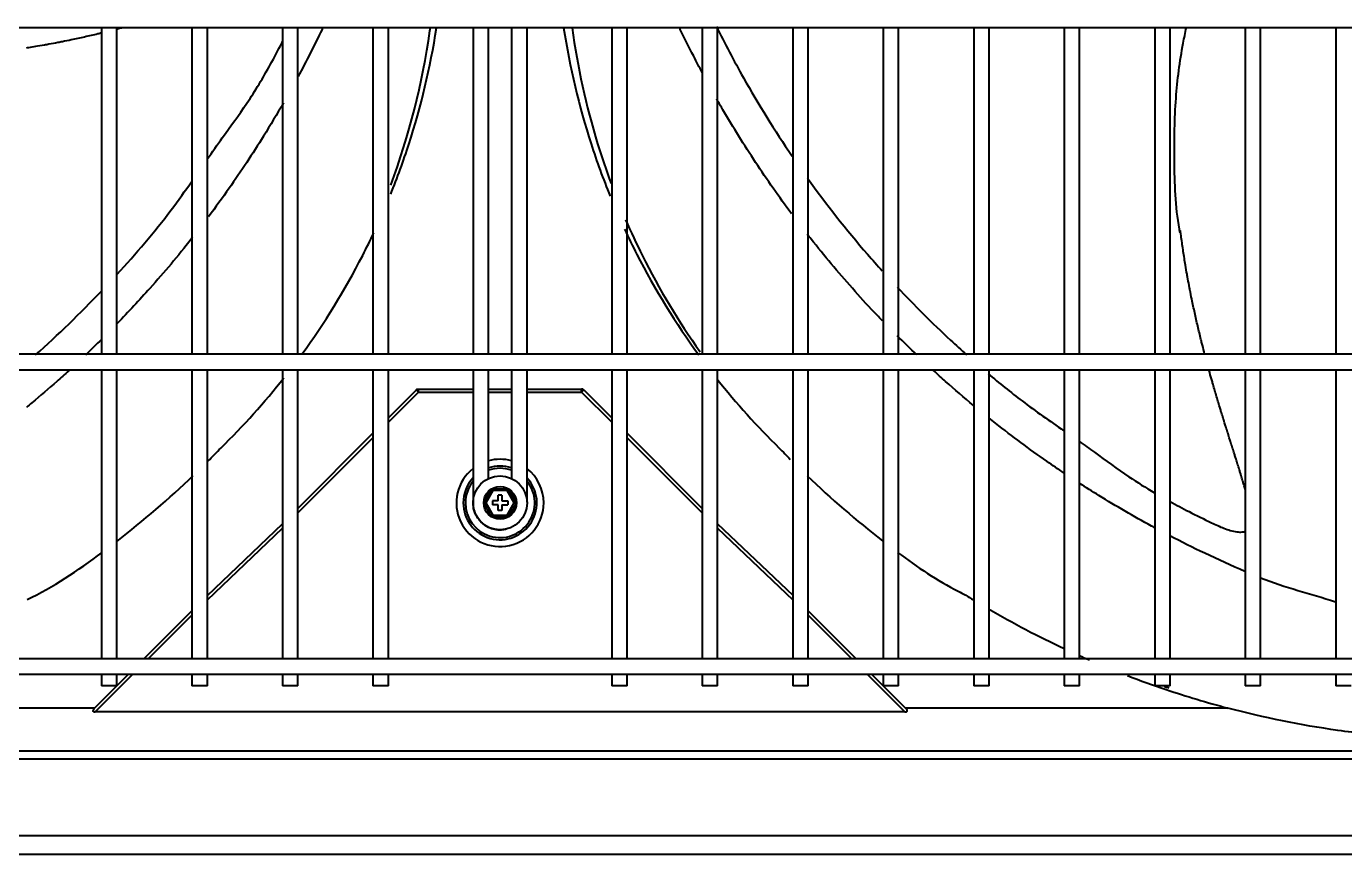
# Model space of a CAD drawing. Extents: x 58467 to 79089, y -33726 to -17391.
# Drawn here: x 72324.91 to 72359.13, y -20029.97 to -20008.47 of the extents above; entities that cross this region are included whole.
import ezdxf

# ---------------------------------------------------------------- set-up
doc = ezdxf.new("R2010")
doc.units = 0
doc.header["$LTSCALE"] = 100
doc.layers.add('+ENTE-ST-DOSEME USTU KONDDRENAJ', color=110, linetype='DOSEMEUSTUKONDENSDRENAJ_LINE', lineweight=40)
doc.linetypes.add('DOSEMEUSTUKONDENSDRENAJ_LINE', pattern='A,300,-40,["CD",Standard,S=15,R=0,X=-35,Y=-7.5],0', length=340)

# ---------------------------------------------------------------- blocks, each defined once
blk = doc.blocks.new('MAGAZA')
at = {"color": 3}
for p, q in [((54065.897, -32709.586, -3.539), (54184.259, -32709.586, -3.539)), ((54114.662, -32709.585, -3.539), (54114.662, -32718.064, -3.539)), ((54115.062, -32718.064, -3.539), (54115.062, -32709.585, -3.539)), ((54117.012, -32709.585, -3.539), (54117.012, -32718.064, -3.539)), ((54117.412, -32718.064, -3.539), (54117.412, -32709.585, -3.539)), ((54119.362, -32709.585, -3.539), (54119.362, -32718.064, -3.539)), ((54119.762, -32718.064, -3.539), (54119.762, -32709.585, -3.539)), ((54121.711, -32709.585, -3.539), (54121.711, -32718.064, -3.539)), ((54122.111, -32718.064, -3.539), (54122.111, -32709.585, -3.539)), ((54124.311, -32709.586, -3.539), (54124.311, -32718.065, -3.539)), ((54124.711, -32718.065, -3.539), (54124.711, -32709.586, -3.539)), ((54125.311, -32709.586, -3.539), (54125.311, -32718.064, -3.539)), ((54125.711, -32718.064, -3.539), (54125.711, -32709.586, -3.539)), ((54127.91, -32709.585, -3.539), (54127.91, -32718.064, -3.539)), ((54128.31, -32718.064, -3.539), (54128.31, -32709.585, -3.539)), ((54130.26, -32709.585, -3.539), (54130.26, -32718.064, -3.539)), ((54130.66, -32718.064, -3.539), (54130.66, -32709.585, -3.539)), ((54132.61, -32709.585, -3.539), (54132.61, -32718.064, -3.539)), ((54133.01, -32718.064, -3.539), (54133.01, -32709.585, -3.539)), ((54134.959, -32709.585, -3.539), (54134.959, -32718.064, -3.539)), ((54135.359, -32718.064, -3.539), (54135.359, -32709.585, -3.539)), ((54137.309, -32709.585, -3.539), (54137.309, -32718.064, -3.539)), ((54137.709, -32718.064, -3.539), (54137.709, -32709.585, -3.539)), ((54139.658, -32709.585, -3.539), (54139.658, -32718.064, -3.539)), ((54140.058, -32718.064, -3.539), (54140.058, -32709.585, -3.539)), ((54142.008, -32709.585, -3.539), (54142.008, -32718.064, -3.539)), ((54142.408, -32718.064, -3.539), (54142.408, -32709.585, -3.539)), ((54144.358, -32709.585, -3.539), (54144.358, -32718.064, -3.539)), ((54144.758, -32718.064, -3.539), (54144.758, -32709.585, -3.539)), ((54146.707, -32709.585, -3.539), (54146.707, -32718.064, -3.539)), ((54184.259, -32718.065, -3.539), (54065.897, -32718.065, -3.539)), ((54065.897, -32718.465, -3.539), (54184.259, -32718.465, -3.539)), ((54114.662, -32718.464, -3.539), (54114.662, -32725.969, -3.539)), ((54115.062, -32725.969, -3.539), (54115.062, -32718.464, -3.539)), ((54117.012, -32718.464, -3.539), (54117.012, -32725.969, -3.539)), ((54117.412, -32725.969, -3.539), (54117.412, -32718.464, -3.539)), ((54119.362, -32718.464, -3.539), (54119.362, -32725.969, -3.539)), ((54119.762, -32725.969, -3.539), (54119.762, -32718.464, -3.539)), ((54121.711, -32718.464, -3.539), (54121.711, -32725.969, -3.539)), ((54122.111, -32725.969, -3.539), (54122.111, -32718.464, -3.539)), ((54124.311, -32718.465, -3.539), (54124.311, -32720.738, -3.539)), ((54124.711, -32720.738, -3.539), (54124.711, -32718.465, -3.539)), ((54125.311, -32718.464, -3.539), (54125.311, -32719.599, -3.539)), ((54125.711, -32719.599, -3.539), (54125.711, -32718.464, -3.539)), ((54127.91, -32718.464, -3.539), (54127.91, -32725.969, -3.539)), ((54128.31, -32725.969, -3.539), (54128.31, -32718.464, -3.539)), ((54130.26, -32718.464, -3.539), (54130.26, -32725.969, -3.539)), ((54130.66, -32725.969, -3.539), (54130.66, -32718.464, -3.539)), ((54132.61, -32718.464, -3.539), (54132.61, -32725.969, -3.539)), ((54133.01, -32725.969, -3.539), (54133.01, -32718.464, -3.539)), ((54134.959, -32718.464, -3.539), (54134.959, -32725.969, -3.539)), ((54135.359, -32725.969, -3.539), (54135.359, -32718.464, -3.539)), ((54137.309, -32718.464, -3.539), (54137.309, -32725.969, -3.539)), ((54137.709, -32725.969, -3.539), (54137.709, -32718.464, -3.539)), ((54139.658, -32718.464, -3.539), (54139.658, -32725.969, -3.539)), ((54140.058, -32725.969, -3.539), (54140.058, -32718.464, -3.539)), ((54142.008, -32718.464, -3.539), (54142.008, -32725.969, -3.539)), ((54142.408, -32725.969, -3.539), (54142.408, -32718.464, -3.539)), ((54144.358, -32718.464, -3.539), (54144.358, -32725.969, -3.539)), ((54144.758, -32725.969, -3.539), (54144.758, -32718.464, -3.539)), ((54146.707, -32718.464, -3.539), (54146.707, -32725.969, -3.539)), ((54122.111, -32719.717, -3.539), (54122.838, -32718.991, -3.539)), ((54122.111, -32719.831, -3.539), (54122.894, -32719.047, -3.539)), ((54122.894, -32719.047, -3.539), (54122.838, -32718.991, -3.539)), ((54122.894, -32718.967, -3.539), (54124.311, -32718.967, -3.539)), ((54122.894, -32719.047, -3.539), (54122.894, -32718.967, -3.539)), ((54122.894, -32719.047, -3.539), (54124.311, -32719.047, -3.539)), ((54124.711, -32718.967, -3.539), (54125.311, -32718.967, -3.539)), ((54124.711, -32719.047, -3.539), (54125.311, -32719.047, -3.539)), ((54125.711, -32718.967, -3.539), (54127.128, -32718.967, -3.539)), ((54125.711, -32719.047, -3.539), (54127.128, -32719.047, -3.539)), ((54127.128, -32719.047, -3.539), (54127.128, -32718.967, -3.539)), ((54127.184, -32718.991, -3.539), (54127.128, -32719.047, -3.539)), ((54127.128, -32719.047, -3.539), (54127.91, -32719.83, -3.539)), ((54127.184, -32718.991, -3.539), (54127.91, -32719.717, -3.539)), ((54125.311, -32719.599, -3.539), (54125.311, -32719.882, -3.539)), ((54125.711, -32719.882, -3.539), (54125.711, -32719.599, -3.539)), ((54124.311, -32719.882, -3.539), (54124.311, -32720.247, -3.539)), ((54124.711, -32720.247, -3.539), (54124.711, -32719.882, -3.539)), ((54125.311, -32719.882, -3.539), (54125.311, -32720.247, -3.539)), ((54125.711, -32720.247, -3.539), (54125.711, -32719.882, -3.539)), ((54125.711, -32719.882, -3.539), (54125.711, -32719.882, -3.539)), ((54119.761, -32722.18, -3.539), (54121.711, -32720.23, -3.539)), ((54119.762, -32722.067, -3.539), (54121.711, -32720.117, -3.539)), ((54125.311, -32720.247, -3.539), (54125.311, -32720.53, -3.539)), ((54125.711, -32720.247, -3.539), (54125.711, -32720.247, -3.539)), ((54125.711, -32720.53, -3.539), (54125.711, -32720.247, -3.539)), ((54128.31, -32720.117, -3.539), (54130.26, -32722.066, -3.539)), ((54128.31, -32720.23, -3.539), (54130.26, -32722.18, -3.539)), ((54124.311, -32720.53, -3.539), (54124.311, -32721.909, -3.539)), ((54124.711, -32721.29, -3.539), (54124.711, -32720.53, -3.539)), ((54125.311, -32720.53, -3.539), (54125.311, -32721.29, -3.539)), ((54125.711, -32721.904, -3.539), (54125.711, -32720.53, -3.539)), ((54124.586, -32721.923, -3.539), (54124.799, -32721.555, -3.539)), ((54124.828, -32721.605, -3.539), (54124.644, -32721.923, -3.539)), ((54124.799, -32721.555, -3.539), (54125.224, -32721.555, -3.539)), ((54124.828, -32721.605, -3.539), (54124.799, -32721.555, -3.539)), ((54125.195, -32721.605, -3.539), (54124.828, -32721.605, -3.539)), ((54125.224, -32721.555, -3.539), (54125.195, -32721.605, -3.539)), ((54125.378, -32721.923, -3.539), (54125.195, -32721.605, -3.539)), ((54125.224, -32721.555, -3.539), (54125.436, -32721.923, -3.539)), ((54124.799, -32722.291, -3.539), (54124.586, -32721.923, -3.539)), ((54124.644, -32721.923, -3.539), (54124.586, -32721.923, -3.539)), ((54124.644, -32721.923, -3.539), (54124.828, -32722.241, -3.539)), ((54124.811, -32721.873, -3.539), (54124.811, -32721.973, -3.539)), ((54124.961, -32721.873, -3.539), (54124.811, -32721.873, -3.539)), ((54124.961, -32721.973, -3.539), (54124.811, -32721.973, -3.539)), ((54125.061, -32721.723, -3.539), (54124.961, -32721.723, -3.539)), ((54124.961, -32721.873, -3.539), (54124.961, -32721.723, -3.539)), ((54124.961, -32722.123, -3.539), (54124.961, -32721.973, -3.539)), ((54125.061, -32721.723, -3.539), (54125.061, -32721.873, -3.539)), ((54125.061, -32721.873, -3.539), (54125.211, -32721.873, -3.539)), ((54125.061, -32721.973, -3.539), (54125.061, -32722.123, -3.539)), ((54125.061, -32721.973, -3.539), (54125.211, -32721.973, -3.539)), ((54125.195, -32722.241, -3.539), (54125.378, -32721.923, -3.539)), ((54125.211, -32721.873, -3.539), (54125.211, -32721.973, -3.539)), ((54125.436, -32721.923, -3.539), (54125.224, -32722.291, -3.539)), ((54125.436, -32721.923, -3.539), (54125.378, -32721.923, -3.539)), ((54124.828, -32722.241, -3.539), (54124.799, -32722.291, -3.539)), ((54125.224, -32722.291, -3.539), (54124.799, -32722.291, -3.539)), ((54124.828, -32722.241, -3.539), (54125.195, -32722.241, -3.539)), ((54125.061, -32722.123, -3.539), (54124.961, -32722.123, -3.539)), ((54125.224, -32722.291, -3.539), (54125.195, -32722.241, -3.539)), ((54117.412, -32724.323, -3.539), (54119.362, -32722.467, -3.539)), ((54117.412, -32724.436, -3.539), (54119.362, -32722.58, -3.539)), ((54130.66, -32722.466, -3.539), (54132.609, -32724.322, -3.539)), ((54130.66, -32722.579, -3.539), (54132.61, -32724.435, -3.539)), ((54115.765, -32725.969, -3.539), (54117.012, -32724.722, -3.539)), ((54133.009, -32724.722, -3.539), (54134.257, -32725.969, -3.539)), ((54115.878, -32725.969, -3.539), (54117.012, -32724.836, -3.539)), ((54133.009, -32724.835, -3.539), (54134.144, -32725.969, -3.539)), ((54177.76, -32725.969, -3.539), (54072.305, -32725.969, -3.539)), ((54072.305, -32726.369, -3.539), (54177.76, -32726.369, -3.539)), ((54114.465, -32727.269, -3.539), (54115.365, -32726.369, -3.539)), ((54114.499, -32727.349, -3.539), (54115.478, -32726.369, -3.539)), ((54114.662, -32726.369, -3.539), (54114.662, -32726.669, -3.539)), ((54115.062, -32726.669, -3.539), (54115.062, -32726.369, -3.539)), ((54117.012, -32726.369, -3.539), (54117.012, -32726.669, -3.539)), ((54117.412, -32726.669, -3.539), (54117.412, -32726.369, -3.539)), ((54119.362, -32726.369, -3.539), (54119.362, -32726.669, -3.539)), ((54119.762, -32726.669, -3.539), (54119.762, -32726.369, -3.539)), ((54121.711, -32726.369, -3.539), (54121.711, -32726.669, -3.539)), ((54122.111, -32726.669, -3.539), (54122.111, -32726.369, -3.539)), ((54127.91, -32726.369, -3.539), (54127.91, -32726.669, -3.539)), ((54128.31, -32726.669, -3.539), (54128.31, -32726.369, -3.539)), ((54130.26, -32726.369, -3.539), (54130.26, -32726.669, -3.539)), ((54130.66, -32726.669, -3.539), (54130.66, -32726.369, -3.539)), ((54132.61, -32726.369, -3.539), (54132.61, -32726.669, -3.539)), ((54133.01, -32726.669, -3.539), (54133.01, -32726.369, -3.539)), ((54134.544, -32726.369, -3.539), (54135.524, -32727.349, -3.539)), ((54134.657, -32726.369, -3.539), (54135.557, -32727.269, -3.539)), ((54134.959, -32726.369, -3.539), (54134.959, -32726.669, -3.539)), ((54135.359, -32726.669, -3.539), (54135.359, -32726.369, -3.539)), ((54137.309, -32726.369, -3.539), (54137.309, -32726.669, -3.539)), ((54137.709, -32726.669, -3.539), (54137.709, -32726.369, -3.539)), ((54139.658, -32726.369, -3.539), (54139.658, -32726.669, -3.539)), ((54140.058, -32726.669, -3.539), (54140.058, -32726.369, -3.539)), ((54142.008, -32726.369, -3.539), (54142.008, -32726.669, -3.539)), ((54142.408, -32726.669, -3.539), (54142.408, -32726.369, -3.539)), ((54144.358, -32726.369, -3.539), (54144.358, -32726.669, -3.539)), ((54144.758, -32726.669, -3.539), (54144.758, -32726.369, -3.539)), ((54146.707, -32726.369, -3.539), (54146.707, -32726.669, -3.539)), ((54115.062, -32726.669, -3.539), (54114.662, -32726.669, -3.539)), ((54117.412, -32726.669, -3.539), (54117.012, -32726.669, -3.539)), ((54119.762, -32726.669, -3.539), (54119.362, -32726.669, -3.539)), ((54122.111, -32726.669, -3.539), (54121.711, -32726.669, -3.539)), ((54128.31, -32726.669, -3.539), (54127.91, -32726.669, -3.539)), ((54130.66, -32726.669, -3.539), (54130.26, -32726.669, -3.539)), ((54133.01, -32726.669, -3.539), (54132.61, -32726.669, -3.539)), ((54135.359, -32726.669, -3.539), (54134.959, -32726.669, -3.539)), ((54137.709, -32726.669, -3.539), (54137.309, -32726.669, -3.539)), ((54140.058, -32726.669, -3.539), (54139.658, -32726.669, -3.539)), ((54142.408, -32726.669, -3.539), (54142.008, -32726.669, -3.539)), ((54144.758, -32726.669, -3.539), (54144.358, -32726.669, -3.539)), ((54147.107, -32726.669, -3.539), (54146.707, -32726.669, -3.539)), ((54114.485, -32727.249, -3.539), (54106.115, -32727.249, -3.539)), ((54135.524, -32727.349, -3.539), (54114.499, -32727.349, -3.539)), ((54143.907, -32727.249, -3.539), (54135.537, -32727.249, -3.539)), ((54072.585, -32728.361, -3.539), (54177.438, -32728.361, -3.539)), ((54177.59, -32728.573, -3.539), (54072.432, -32728.573, -3.539)), ((54067.032, -32730.552, -3.539), (54183.081, -32730.552, -3.539)), ((54183.081, -32731.052, -3.539), (54067.032, -32731.052, -3.539))]:
    blk.add_line(p, q, dxfattribs=at)
for radius in [0.7, 0.425, 0.425]:
    blk.add_circle((54125.011, -32721.923, -3.539), radius, dxfattribs=at)
at = {"color": 3, "extrusion": (0, 0, -1)}
blk.add_arc((-54122.894, -32719.047, 3.539), 0.08, 45, 90, dxfattribs=at)
at = {"color": 3}
for centre, radius, start, end in [((54127.128, -32719.047, -3.539), 0.08, 45, 90), ((54125.011, -32721.923, -3.539), 1.133, 74.6607, 105.3394), ((54125.011, -32721.923, -3.539), 0.956, 71.7356, 108.2642), ((54125.011, -32721.923, -3.539), 1.133, 128.1431, 0), ((54125.011, -32721.923, -3.539), 0.956, 180, 42.9805), ((54125.011, -32721.923, -3.539), 0.956, 137.0194, 180), ((54125.011, -32721.923, -3.539), 0.9, 70.5432, 109.4569), ((54125.011, -32721.923, -3.539), 1.133, 0, 51.8625), ((54125.011, -32721.923, -3.539), 0.9, 180, 38.9644), ((54125.011, -32721.923, -3.539), 0.9, 141.0412, 180)]:
    blk.add_arc(centre, radius, start, end, dxfattribs=at)
for centre, major_axis, start_param, end_param in [((54114.579, -32727.269, -3.539), (-0.137, -0.057), -0.785398, 0.785398), ((54135.444, -32727.269, -3.539), (-0.137, 0.057), 2.356194, 3.926991)]:
    blk.add_ellipse(centre, major_axis=major_axis, ratio=0.414214, start_param=start_param, end_param=end_param, dxfattribs=at)
for points in [[(54115.229, -32709.587, -3.539), (54115.164, -32709.604, -3.539), (54115.098, -32709.621, -3.539), (54115.032, -32709.638, -3.539)], [(54112.951, -32718.082, -3.539), (54113.539, -32717.557, -3.539), (54114.112, -32717.001, -3.539), (54114.669, -32716.417, -3.539)], [(54114.666, -32717.678, -3.539), (54114.528, -32717.814, -3.539), (54114.389, -32717.949, -3.539), (54114.249, -32718.084, -3.539)], [(54135.835, -32718.08, -3.539), (54135.663, -32717.916, -3.539), (54135.492, -32717.751, -3.539), (54135.321, -32717.586, -3.539)], [(54117.763, -32720.498, -3.539), (54118.351, -32719.921, -3.539), (54118.897, -32719.314, -3.539), (54119.401, -32718.676, -3.539)], [(54130.65, -32718.712, -3.539), (54131.147, -32719.338, -3.539), (54131.684, -32719.933, -3.539), (54132.259, -32720.498, -3.539)], [(54117.432, -32720.834, -3.539), (54117.543, -32720.723, -3.539), (54117.653, -32720.611, -3.539), (54117.763, -32720.498, -3.539)], [(54132.259, -32720.498, -3.539), (54132.354, -32720.597, -3.539), (54132.45, -32720.695, -3.539), (54132.547, -32720.792, -3.539)], [(54115.064, -32722.921, -3.539), (54115.753, -32722.387, -3.539), (54116.414, -32721.817, -3.539), (54117.047, -32721.21, -3.539)], [(54132.981, -32721.216, -3.539), (54133.606, -32721.814, -3.539), (54134.261, -32722.379, -3.539), (54134.944, -32722.909, -3.539)], [(54112.731, -32724.432, -3.539), (54113.404, -32724.117, -3.539), (54114.054, -32723.679, -3.539), (54114.681, -32723.212, -3.539)], [(54146.699, -32724.497, -3.539), (54146.043, -32724.281, -3.539), (54145.395, -32724.135, -3.539), (54144.756, -32723.873, -3.539)], [(54137.693, -32724.672, -3.539), (54138.333, -32725.046, -3.539), (54138.988, -32725.39, -3.539), (54139.657, -32725.704, -3.539)], [(54140.049, -32725.884, -3.539), (54140.136, -32725.923, -3.539), (54140.223, -32725.962, -3.539), (54140.311, -32726, -3.539)], [(54141.302, -32726.406, -3.539), (54141.632, -32726.533, -3.539), (54141.966, -32726.654, -3.539), (54142.302, -32726.767, -3.539)], [(54142.258, -32726.689, -3.539), (54142.298, -32726.702, -3.539), (54142.337, -32726.715, -3.539), (54142.377, -32726.728, -3.539)], [(54142.302, -32726.767, -3.539), (54142.832, -32726.946, -3.539), (54143.367, -32727.106, -3.539), (54143.907, -32727.249, -3.539)]]:
    blk.add_open_spline(points, degree=3, dxfattribs=at)
for points, knots in [([(54120.403, -32709.601, -3.539), (54120.399, -32709.611, -3.539), (54120.196, -32710.034, -3.539), (54119.983, -32710.453, -3.539), (54119.766, -32710.857, -3.539)], [0, 0, 0, 0, 0.023633, 1, 1, 1, 1]), ([(54122.172, -32713.675, -3.539), (54122.656, -32712.383, -3.539), (54122.995, -32711.046, -3.539), (54123.191, -32709.642, -3.539), (54123.194, -32709.616, -3.539), (54123.198, -32709.59, -3.539)], [0, 0, 0, 0, 0.981495, 0.981495, 1, 1, 1, 1]), ([(54122.173, -32713.908, -3.539), (54122.345, -32713.482, -3.539), (54122.502, -32713.051, -3.539), (54122.961, -32711.632, -3.539), (54123.201, -32710.624, -3.539), (54123.36, -32709.593, -3.539)], [0, 0, 0, 0, 0.306385, 0.306385, 1, 1, 1, 1]), ([(54126.661, -32709.589, -3.539), (54126.819, -32710.616, -3.539), (54127.06, -32711.628, -3.539), (54127.523, -32713.063, -3.539), (54127.688, -32713.514, -3.539), (54127.869, -32713.959, -3.539)], [0, 0, 0, 0, 0.681342, 0.681342, 1, 1, 1, 1]), ([(54126.883, -32709.587, -3.539), (54127.021, -32710.606, -3.539), (54127.24, -32711.611, -3.539), (54127.65, -32712.947, -3.539), (54127.767, -32713.29, -3.539), (54127.893, -32713.63, -3.539)], [0, 0, 0, 0, 0.742253, 0.742253, 1, 1, 1, 1]), ([(54130.258, -32710.751, -3.539), (54130.184, -32710.611, -3.539), (54129.99, -32710.24, -3.539), (54129.799, -32709.855, -3.539), (54129.682, -32709.611, -3.539), (54129.678, -32709.601, -3.539)], [0, 0, 0, 0, 0.36828, 0.975008, 1, 1, 1, 1]), ([(54130.627, -32709.553, -3.539), (54130.847, -32709.999, -3.539), (54131.445, -32711.134, -3.539), (54132.138, -32712.252, -3.539), (54132.594, -32712.922, -3.539)], [0, 0, 0, 0, 0.392123, 1, 1, 1, 1]), ([(54142.669, -32714.903, -3.539), (54142.663, -32714.874, -3.539), (54142.545, -32714.26, -3.539), (54142.509, -32713.09, -3.539), (54142.527, -32711.477, -3.539), (54142.677, -32710.326, -3.539), (54142.801, -32709.718, -3.539), (54142.831, -32709.583, -3.539)], [0, 0, 0, 0, 0.017033, 0.353101, 0.655124, 0.923021, 1, 1, 1, 1]), ([(54114.665, -32709.728, -3.539), (54114.634, -32709.736, -3.539), (54114.545, -32709.757, -3.539), (54114.398, -32709.791, -3.539), (54114.225, -32709.83, -3.539), (54114.052, -32709.868, -3.539), (54113.86, -32709.909, -3.539), (54113.686, -32709.944, -3.539), (54113.493, -32709.982, -3.539), (54113.338, -32710.011, -3.539), (54113.143, -32710.046, -3.539), (54112.967, -32710.077, -3.539), (54112.811, -32710.102, -3.539), (54112.732, -32710.115, -3.539), (54112.713, -32710.118, -3.539)], [0, 0, 0, 0, 0.04892, 0.138223, 0.227526, 0.316829, 0.406131, 0.525202, 0.584737, 0.703807, 0.763342, 0.882413, 0.971716, 1, 1, 1, 1]), ([(54117.41, -32713, -3.539), (54117.539, -32712.815, -3.539), (54117.877, -32712.332, -3.539), (54118.469, -32711.54, -3.539), (54118.967, -32710.706, -3.539), (54119.254, -32710.16, -3.539), (54119.356, -32709.962, -3.539), (54119.362, -32709.95, -3.539)], [0, 0, 0, 0, 0.188637, 0.492926, 0.817568, 0.9884, 1, 1, 1, 1]), ([(54119.387, -32711.538, -3.539), (54119.22, -32711.83, -3.539), (54118.771, -32712.582, -3.539), (54118.119, -32713.569, -3.539), (54117.623, -32714.252, -3.539), (54117.439, -32714.496, -3.539)], [0, 0, 0, 0, 0.284794, 0.741705, 1, 1, 1, 1]), ([(54132.582, -32714.417, -3.539), (54132.419, -32714.199, -3.539), (54132.101, -32713.758, -3.539), (54131.644, -32713.087, -3.539), (54131.209, -32712.408, -3.539), (54130.877, -32711.856, -3.539), (54130.69, -32711.532, -3.539), (54130.636, -32711.438, -3.539)], [0, 0, 0, 0, 0.229373, 0.457693, 0.68426, 0.909075, 1, 1, 1, 1]), ([(54115.07, -32715.989, -3.539), (54115.557, -32715.458, -3.539), (54116.23, -32714.671, -3.539), (54116.836, -32713.822, -3.539), (54117.015, -32713.567, -3.539)], [0, 0, 0, 0, 0.70386, 1, 1, 1, 1]), ([(54132.994, -32713.495, -3.539), (54133.477, -32714.167, -3.539), (54134.114, -32714.977, -3.539), (54134.806, -32715.759, -3.539), (54134.936, -32715.902, -3.539)], [0, 0, 0, 0, 0.816114, 1, 1, 1, 1]), ([(54128.244, -32714.818, -3.539), (54128.346, -32715.039, -3.539), (54128.453, -32715.257, -3.539), (54129.029, -32716.381, -3.539), (54129.57, -32717.26, -3.539), (54130.171, -32718.083, -3.539)], [0, 0, 0, 0, 0.192969, 0.192969, 1, 1, 1, 1]), ([(54128.272, -32714.572, -3.539), (54128.409, -32714.888, -3.539), (54128.554, -32715.2, -3.539), (54129.142, -32716.376, -3.539), (54129.641, -32717.207, -3.539), (54130.203, -32717.998, -3.539)], [0, 0, 0, 0, 0.260427, 0.260427, 1, 1, 1, 1]), ([(54117.03, -32715.03, -3.539), (54117.018, -32715.044, -3.539), (54116.662, -32715.497, -3.539), (54116.028, -32716.258, -3.539), (54115.36, -32716.963, -3.539), (54115.073, -32717.262, -3.539)], [0, 0, 0, 0, 0.019072, 0.581193, 1, 1, 1, 1]), ([(54119.865, -32718.066, -3.539), (54120.455, -32717.256, -3.539), (54120.982, -32716.4, -3.539), (54121.545, -32715.304, -3.539), (54121.641, -32715.109, -3.539), (54121.734, -32714.912, -3.539)], [0, 0, 0, 0, 0.823029, 0.823029, 1, 1, 1, 1]), ([(54134.944, -32717.201, -3.539), (54134.872, -32717.126, -3.539), (54134.605, -32716.848, -3.539), (54134.157, -32716.357, -3.539), (54133.609, -32715.723, -3.539), (54133.225, -32715.251, -3.539), (54133.022, -32714.992, -3.539), (54132.99, -32714.951, -3.539)], [0, 0, 0, 0, 0.10453, 0.387673, 0.668723, 0.947676, 1, 1, 1, 1]), ([(54143.308, -32718.064, -3.539), (54143.307, -32718.061, -3.539), (54143.287, -32717.984, -3.539), (54143.257, -32717.869, -3.539), (54143.215, -32717.701, -3.539), (54143.178, -32717.55, -3.539), (54143.136, -32717.377, -3.539), (54143.096, -32717.204, -3.539), (54143.057, -32717.031, -3.539), (54143.019, -32716.858, -3.539), (54142.978, -32716.666, -3.539), (54142.943, -32716.493, -3.539), (54142.905, -32716.299, -3.539), (54142.876, -32716.144, -3.539), (54142.841, -32715.949, -3.539), (54142.81, -32715.774, -3.539), (54142.778, -32715.576, -3.539), (54142.75, -32715.397, -3.539), (54142.724, -32715.215, -3.539), (54142.699, -32715.033, -3.539), (54142.683, -32714.912, -3.539), (54142.675, -32714.851, -3.539)], [0, 0, 0, 0, 0.003613, 0.076073, 0.112302, 0.166647, 0.220991, 0.275335, 0.32968, 0.384024, 0.438368, 0.510827, 0.547057, 0.619516, 0.655746, 0.728205, 0.782549, 0.836893, 0.891238, 0.945582, 1, 1, 1, 1]), ([(54135.323, -32716.322, -3.539), (54135.764, -32716.791, -3.539), (54136.357, -32717.38, -3.539), (54136.98, -32717.952, -3.539), (54137.121, -32718.079, -3.539)], [0, 0, 0, 0, 0.777017, 1, 1, 1, 1]), ([(54113.814, -32718.491, -3.539), (54113.71, -32718.585, -3.539), (54113.396, -32718.867, -3.539), (54113.028, -32719.184, -3.539), (54112.762, -32719.405, -3.539), (54112.715, -32719.444, -3.539)], [0, 0, 0, 0, 0.288093, 0.872679, 1, 1, 1, 1]), ([(54137.303, -32719.393, -3.539), (54137.058, -32719.19, -3.539), (54136.71, -32718.892, -3.539), (54136.372, -32718.583, -3.539), (54136.269, -32718.488, -3.539)], [0, 0, 0, 0, 0.695118, 1, 1, 1, 1]), ([(54137.684, -32718.57, -3.539), (54137.971, -32718.813, -3.539), (54138.608, -32719.325, -3.539), (54139.284, -32719.797, -3.539), (54139.651, -32720.051, -3.539)], [0, 0, 0, 0, 0.462065, 1, 1, 1, 1]), ([(54144.363, -32721.587, -3.539), (54144.358, -32721.57, -3.539), (54144.342, -32721.514, -3.539), (54144.318, -32721.431, -3.539), (54144.287, -32721.325, -3.539), (54144.258, -32721.23, -3.539), (54144.229, -32721.132, -3.539), (54144.198, -32721.033, -3.539), (54144.162, -32720.918, -3.539), (54144.125, -32720.8, -3.539), (54144.092, -32720.696, -3.539), (54144.058, -32720.59, -3.539), (54144.019, -32720.467, -3.539), (54143.979, -32720.341, -3.539), (54143.94, -32720.217, -3.539), (54143.9, -32720.089, -3.539), (54143.859, -32719.96, -3.539), (54143.818, -32719.827, -3.539), (54143.776, -32719.693, -3.539), (54143.734, -32719.556, -3.539), (54143.692, -32719.419, -3.539), (54143.65, -32719.281, -3.539), (54143.604, -32719.124, -3.539), (54143.558, -32718.967, -3.539), (54143.517, -32718.826, -3.539), (54143.472, -32718.667, -3.539), (54143.44, -32718.552, -3.539), (54143.418, -32718.473, -3.539), (54143.416, -32718.465, -3.539)], [0, 0, 0, 0, 0.021221, 0.066801, 0.097188, 0.142768, 0.173155, 0.203541, 0.249122, 0.294702, 0.325088, 0.355475, 0.401055, 0.446635, 0.477022, 0.522602, 0.568182, 0.598569, 0.644149, 0.689729, 0.720116, 0.765696, 0.811276, 0.856856, 0.902436, 0.932823, 0.993597, 1, 1, 1, 1]), ([(54139.657, -32721.15, -3.539), (54139.505, -32721.049, -3.539), (54138.9, -32720.634, -3.539), (54138.25, -32720.151, -3.539), (54137.758, -32719.762, -3.539), (54137.699, -32719.715, -3.539)], [0, 0, 0, 0, 0.224879, 0.906883, 1, 1, 1, 1]), ([(54140.054, -32720.333, -3.539), (54140.184, -32720.423, -3.539), (54140.61, -32720.725, -3.539), (54141.242, -32721.196, -3.539), (54141.776, -32721.529, -3.539), (54142.002, -32721.661, -3.539)], [0, 0, 0, 0, 0.202389, 0.669659, 1, 1, 1, 1]), ([(54142.005, -32722.567, -3.539), (54141.979, -32722.554, -3.539), (54141.49, -32722.288, -3.539), (54140.834, -32721.907, -3.539), (54140.218, -32721.518, -3.539), (54140.049, -32721.409, -3.539)], [0, 0, 0, 0, 0.038243, 0.734735, 1, 1, 1, 1]), ([(54124.311, -32721.923, -3.539), (54124.312, -32721.984, -3.539), (54124.326, -32722.097, -3.539), (54124.402, -32722.291, -3.539), (54124.544, -32722.464, -3.539), (54124.732, -32722.573, -3.539), (54124.916, -32722.624, -3.539), (54125.075, -32722.625, -3.539), (54125.176, -32722.596, -3.539), (54125.212, -32722.581, -3.539)], [0, 0, 0, 0, 0.137285, 0.262147, 0.473488, 0.63553, 0.754235, 0.906368, 1, 1, 1, 1]), ([(54142.407, -32721.889, -3.539), (54142.57, -32721.978, -3.539), (54142.925, -32722.164, -3.539), (54143.388, -32722.396, -3.539), (54143.8, -32722.587, -3.539), (54144.071, -32722.675, -3.539), (54144.264, -32722.684, -3.539), (54144.333, -32722.668, -3.539), (54144.359, -32722.658, -3.539)], [0, 0, 0, 0, 0.264162, 0.571071, 0.733206, 0.891725, 0.957075, 1, 1, 1, 1]), ([(54144.352, -32723.703, -3.539), (54144, -32723.552, -3.539), (54143.345, -32723.255, -3.539), (54142.701, -32722.934, -3.539), (54142.402, -32722.778, -3.539)], [0, 0, 0, 0, 0.53182, 1, 1, 1, 1]), ([(54135.334, -32723.206, -3.539), (54135.844, -32723.586, -3.539), (54136.368, -32723.947, -3.539), (54137.037, -32724.277, -3.539), (54137.169, -32724.359, -3.539), (54137.302, -32724.439, -3.539)], [0, 0, 0, 0, 0.803702, 0.803702, 1, 1, 1, 1]), ([(54155.707, -32728.149, -3.539), (54154.71, -32728.143, -3.539), (54153.713, -32728.133, -3.539), (54152.217, -32728.114, -3.539), (54151.719, -32728.106, -3.539), (54150.722, -32728.09, -3.539), (54150.224, -32728.083, -3.539), (54149.227, -32728.058, -3.539), (54148.728, -32728.034, -3.539), (54147.738, -32727.953, -3.539), (54147.249, -32727.898, -3.539), (54145.794, -32727.69, -3.539), (54144.842, -32727.496, -3.539), (54143.907, -32727.249, -3.539)], [0, 0, 0, 0, 0.25, 0.25, 0.375, 0.375, 0.5, 0.5, 0.625, 0.625, 0.75, 0.75, 1, 1, 1, 1])]:
    blk.add_open_spline(points, degree=3, knots=knots, dxfattribs=at)

msp = doc.modelspace()

# ---------------------------------------------------------------- block references
at = {"layer": '+ENTE-ST-DOSEME USTU KONDDRENAJ', "color": 3, "linetype": 'Continuous'}
msp.add_blockref('MAGAZA', (18212.194, 12701.082), dxfattribs=at)

doc.saveas('drawing.dxf')
